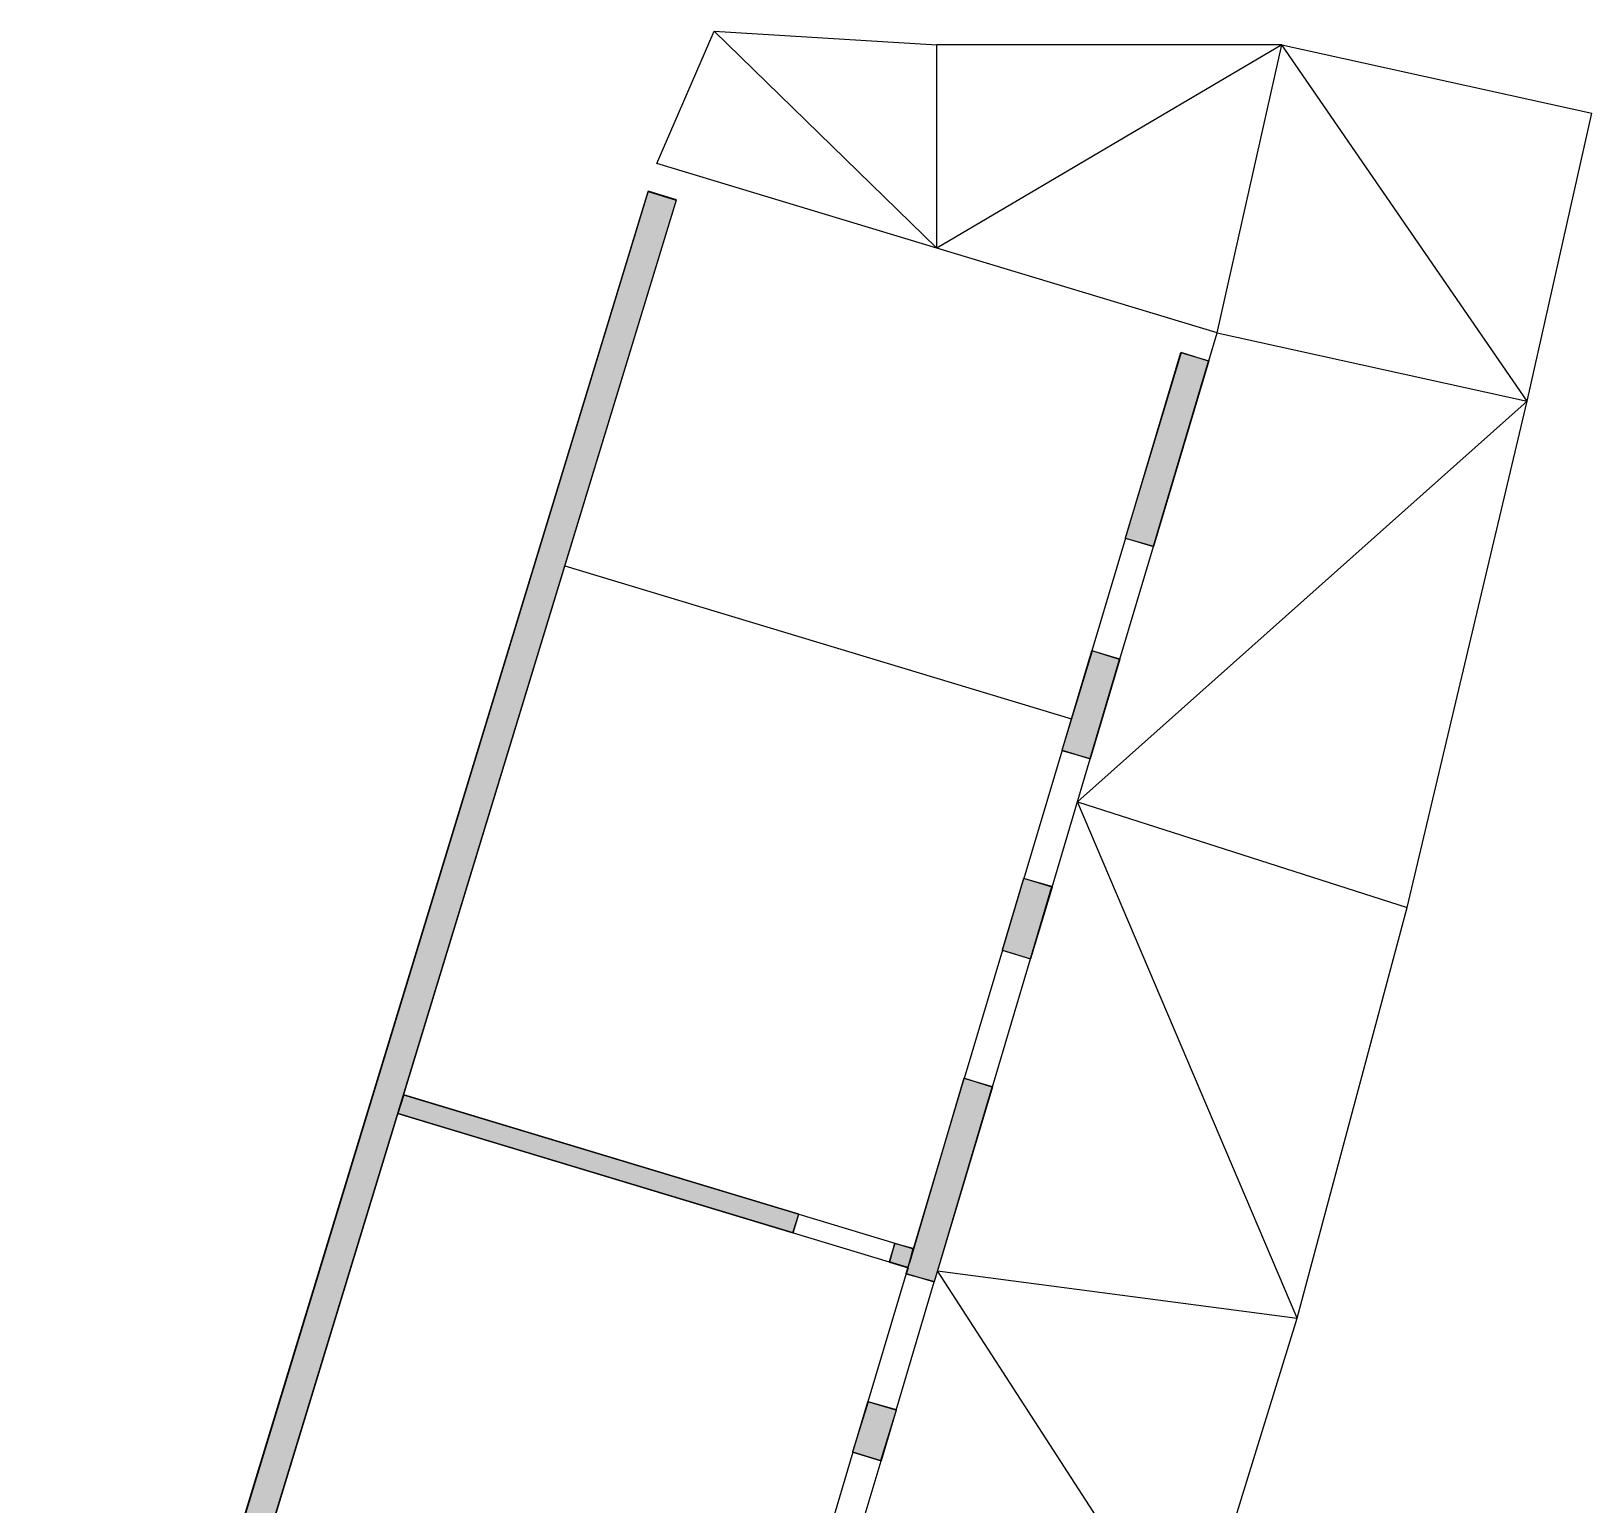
# Model space of a CAD drawing. Header units: metres. Extents: x 198 to 422, y -266 to 93.
# Drawn here: x 199.8 to 359.4, y -58.1 to 92.5 of the extents above; entities that cross this region are included whole.
import ezdxf

# ---------------------------------------------------------------- set-up
doc = ezdxf.new("R2010")
doc.units = ezdxf.units.M

# ---------------------------------------------------------------- blocks, each defined once
blk = doc.blocks.new('2ldX5XMsDBZO4LeEoGcePS7758aef0-71b8-41f3-8053-1701b88290f6')
for points in [[(-52.447, 15.8598), (-38.895, 60.301)], [(-50.011, 15.1233), (-2.165, 0.6547)], [(0, 0), (0, 0)]]:
    blk.add_lwpolyline(points)
blk = doc.blocks.new('2u6Rn9qjHAvRcMFbBlaeb8d6e7cc9f-987a-4e93-a1e2-e146367db06b')
for points in [[(-28.659, 8.655), (-22.776, 22.1712)], [(-22.776, 22.1712), (0, 20.7818)], [(0, 0), (-22.776, 22.1712)], [(0, 0), (0, 20.7818)], [(35.282, 20.7818), (0, 20.7818)], [(35.282, 20.7818), (0, 0)], [(28.659, -8.6549), (35.282, 20.7818)], [(35.282, 20.7818), (66.977, 13.7922)], [(60.354, -15.6444), (35.282, 20.7818)], [(60.354, -15.6444), (66.977, 13.7922)], [(0, 0), (-28.659, 8.655)], [(28.659, -8.6549), (0, 0)], [(27.802, -11.5297), (28.659, -8.6549)], [(28.659, -8.6549), (60.354, -15.6444)], [(14.361, -56.6146), (60.354, -15.6444)], [(48.077, -67.4333), (60.354, -15.6444)], [(18.712, -42.0202), (22.142, -30.5129)], [(36.854, -109.4076), (14.361, -56.6146)], [(14.361, -56.6146), (48.077, -67.4333)], [(36.854, -109.4076), (48.077, -67.4333)], [(25.959, -144.6196), (0.062, -104.5743)], [(0.062, -104.5743), (36.854, -109.4076)], [(25.959, -144.6196), (36.854, -109.4076)]]:
    blk.add_lwpolyline(points)
blk = doc.blocks.new('3rBjXll_L5f931MLeRKy$692f493bb-b63e-46cb-b650-adf0ce260edb')
for points in [[(-16.49, -54.0774), (0, 0)], [(0, 0), (51.834, -15.6239)], [(23.954, -66.2685), (33.767, -69.2263)]]:
    blk.add_lwpolyline(points)
blk = doc.blocks.new('0kKrY$BWP9rRsiO30lr7MU7e0881ac-f36a-43cd-afbe-1bda77a22976')
for points in [[(-42.035, -137.848), (0, 0)], [(0, 0), (2.872, -0.8673)], [(2.872, -0.8673), (-39.164, -138.7163)], [(-39.164, -138.7163), (-42.035, -137.848)]]:
    blk.add_lwpolyline(points)
blk = doc.blocks.new('12uoOI4ab2RfdnZUsxVkGm8d4393f6-a300-4244-afce-6368a9b68a57')
for points in [[(-5.663, -18.9934), (0, 0)], [(0, 0), (2.872, -0.8673)], [(2.872, -0.8673), (-2.788, -19.8505)], [(-5.663, -18.9934), (-9.093, -30.5006)], [(-5.663, -18.9934), (-2.788, -19.8505)], [(-12.128, -40.6785), (-9.093, -30.5006)], [(-6.218, -31.3578), (-9.253, -41.5356)], [(-6.218, -31.3578), (-9.093, -30.5006)], [(-12.128, -40.6785), (-16.039, -53.79669)], [(-12.128, -40.6785), (-9.253, -41.5356)], [(-13.164, -54.65381), (-9.253, -41.5356)], [(-18.223, -61.12361), (-16.039, -53.79669)], [(-13.164, -54.65381), (-16.039, -53.79669)], [(-13.164, -54.65381), (-15.348, -61.98073)], [(-18.223, -61.12361), (-22.134, -74.2418)], [(-19.259, -75.0989), (-15.348, -61.98073)], [(-18.223, -61.12361), (-15.348, -61.98073)], [(-28.075, -94.1689), (-22.134, -74.2418)], [(-19.259, -75.0989), (-22.134, -74.2418)], [(-19.259, -75.0989), (-25.2, -95.026)], [(-28.075, -94.1689), (-31.986, -107.2871)], [(-28.075, -94.1689), (-25.2, -95.026)], [(-29.111, -108.1442), (-25.2, -95.026)], [(-33.524, -112.4454), (-31.986, -107.2871)], [(-29.111, -108.1442), (-31.986, -107.2871)], [(-29.111, -108.1442), (-30.649, -113.3025)], [(-33.524, -112.4454), (-36.986, -124.059)], [(-34.111, -124.9161), (-30.649, -113.3025)], [(-33.524, -112.4454), (-30.649, -113.3025)], [(-41.181, -138.1283), (-36.986, -124.059)], [(-34.111, -124.9161), (-36.986, -124.059)], [(-34.111, -124.9161), (-38.309, -138.9967)], [(-38.309, -138.9967), (-41.181, -138.1283)]]:
    blk.add_lwpolyline(points)
blk = doc.blocks.new('1yyiIIYYX3gBM9TtVYFMem73094365-e6cc-426d-b347-042cf1eb78a1')
for points in [[(0, 0), (0.584, 1.9131)], [(0.584, 1.9131), (41.028, -10.278)], [(40.451, -12.1929), (0, 0)], [(40.451, -12.1929), (41.028, -10.278)], [(40.451, -12.1929), (50.264, -15.1507)], [(50.841, -13.2358), (50.264, -15.1507)], [(50.841, -13.2358), (52.755, -13.8127)], [(52.755, -13.8127), (52.184, -15.7293)], [(52.184, -15.7293), (50.264, -15.1507)]]:
    blk.add_lwpolyline(points)
blk = doc.blocks.new('715289c5-190f-4d51-bbcf-3787405de7ce_cut')
blk.add_lwpolyline([(0, -128.8), (-17.6, -215.3), (-19.7, -250.6), (-18.3, -250.7), (-16.2, -215.5), (1.29, -129.24), (5.8, -130.6), (6.7, -127.7), (4.22, -126.95), (46.3, 10.9), (43.4, 11.8), (1.4, -126.1), (0.51, -128.96), (0, -128.8)], close=True)
blk = doc.blocks.new('d692fc55-731f-483d-9be5-a91aaa9da995_cut')
blk.add_lwpolyline([(0, -60.6), (0.6, -58.7), (-39.8, -46.5), (-40.4, -48.4), (0, -60.6)], close=True)
blk = doc.blocks.new('1aa2b6a2-1d30-4663-a486-1e6d823154f3_cut')
blk.add_lwpolyline([(0, 81.4), (2.9, 80.6), (8.5, 99.5), (5.7, 100.4), (0, 81.4)], close=True)
blk = doc.blocks.new('3a3bf77d-1176-467d-9d87-81f313971532_cut')
blk.add_lwpolyline([(0, 58.4), (-3.1, 48.2), (-0.2, 47.4), (2.8, 57.5), (0, 58.4)], close=True)
blk = doc.blocks.new('a1a7b4c9-446b-4205-a981-8065ef91fc5a_cut')
blk.add_lwpolyline([(0, -2.8), (2.9, -3.7), (5.1, 3.7), (2.2, 4.5), (0, -2.8)], close=True)
blk = doc.blocks.new('e320d4c9-de05-451b-89c8-f7cfb3415a18_cut')
blk.add_lwpolyline([(0, -66.78), (0.37, -65.29), (-1.53, -64.79), (-2.03, -66.69), (-0.15, -67.28), (-0.33, -67.89), (2.57, -68.69), (8.47, -48.79), (5.57, -47.89), (0, -66.78)], close=True)
blk = doc.blocks.new('f1f88ade-55ec-4b7f-a13d-0dda0b85d907_cut')
blk.add_lwpolyline([(0, -105.4), (2.9, -106.3), (4.5, -101.1), (1.6, -100.3), (0, -105.4)], close=True)

msp = doc.modelspace()

# ---------------------------------------------------------------- hatches: boundary and pattern name
at = {"layer": 'IfcWall_cut'}
for points in [[(219.5, -64.4), (201.9, -150.9), (199.8, -186.2), (201.2, -186.3), (203.3, -151.1), (220.79, -64.84), (225.3, -66.2), (226.2, -63.3), (223.72, -62.55), (265.8, 75.3), (262.9, 76.2), (220.9, -61.7), (220.01, -64.56), (219.5, -64.4)], [(311.7, 40.7), (314.6, 39.9), (320.2, 58.8), (317.4, 59.7), (311.7, 40.7)], [(308.3, 29.2), (305.2, 19), (308.1, 18.2), (311.1, 28.3), (308.3, 29.2)], [(299.1, -1.4), (302, -2.3), (304.2, 5.1), (301.3, 5.9), (299.1, -1.4)], [(289.63, -33.39), (290, -31.9), (288.1, -31.4), (287.6, -33.3), (289.48, -33.89), (289.3, -34.5), (292.2, -35.3), (298.1, -15.4), (295.2, -14.5), (289.63, -33.39)], [(277.7, -30.3), (278.3, -28.4), (237.9, -16.2), (237.3, -18.1), (277.7, -30.3)], [(283.8, -52.7), (286.7, -53.6), (288.3, -48.4), (285.4, -47.6), (283.8, -52.7)]]:
    msp.add_hatch(color=256, dxfattribs=at).paths.add_polyline_path(points)

# ---------------------------------------------------------------- block references
at = {"layer": 'IfcCovering'}
for name, p in [('3rBjXll_L5f931MLeRKy$692f493bb-b63e-46cb-b650-adf0ce260edb', (254.37, 37.87)), ('2ldX5XMsDBZO4LeEoGcePS7758aef0-71b8-41f3-8053-1701b88290f6', (276.19, -78.42))]:
    msp.add_blockref(name, p, dxfattribs=at)
at = {"layer": 'IfcGeographicElement'}
msp.add_blockref('2u6Rn9qjHAvRcMFbBlaeb8d6e7cc9f-987a-4e93-a1e2-e146367db06b', (292.44, 70.37), dxfattribs=at)
at = {"layer": 'IfcWall'}
for name, p in [('0kKrY$BWP9rRsiO30lr7MU7e0881ac-f36a-43cd-afbe-1bda77a22976', (262.9, 76.15)), ('12uoOI4ab2RfdnZUsxVkGm8d4393f6-a300-4244-afce-6368a9b68a57', (317.37, 59.7)), ('1yyiIIYYX3gBM9TtVYFMem73094365-e6cc-426d-b347-042cf1eb78a1', (237.29, -18.12))]:
    msp.add_blockref(name, p, dxfattribs=at)
at = {"layer": 'IfcWall_cut', "color": 0}
for name, p in [('715289c5-190f-4d51-bbcf-3787405de7ce_cut', (219.5, 64.4)), ('1aa2b6a2-1d30-4663-a486-1e6d823154f3_cut', (311.7, -40.7)), ('3a3bf77d-1176-467d-9d87-81f313971532_cut', (308.3, -29.2)), ('a1a7b4c9-446b-4205-a981-8065ef91fc5a_cut', (299.1, 1.4)), ('e320d4c9-de05-451b-89c8-f7cfb3415a18_cut', (289.63, 33.39)), ('d692fc55-731f-483d-9be5-a91aaa9da995_cut', (277.7, 30.3)), ('f1f88ade-55ec-4b7f-a13d-0dda0b85d907_cut', (283.8, 52.7))]:
    msp.add_blockref(name, p, dxfattribs=at)

doc.saveas('drawing.dxf')
